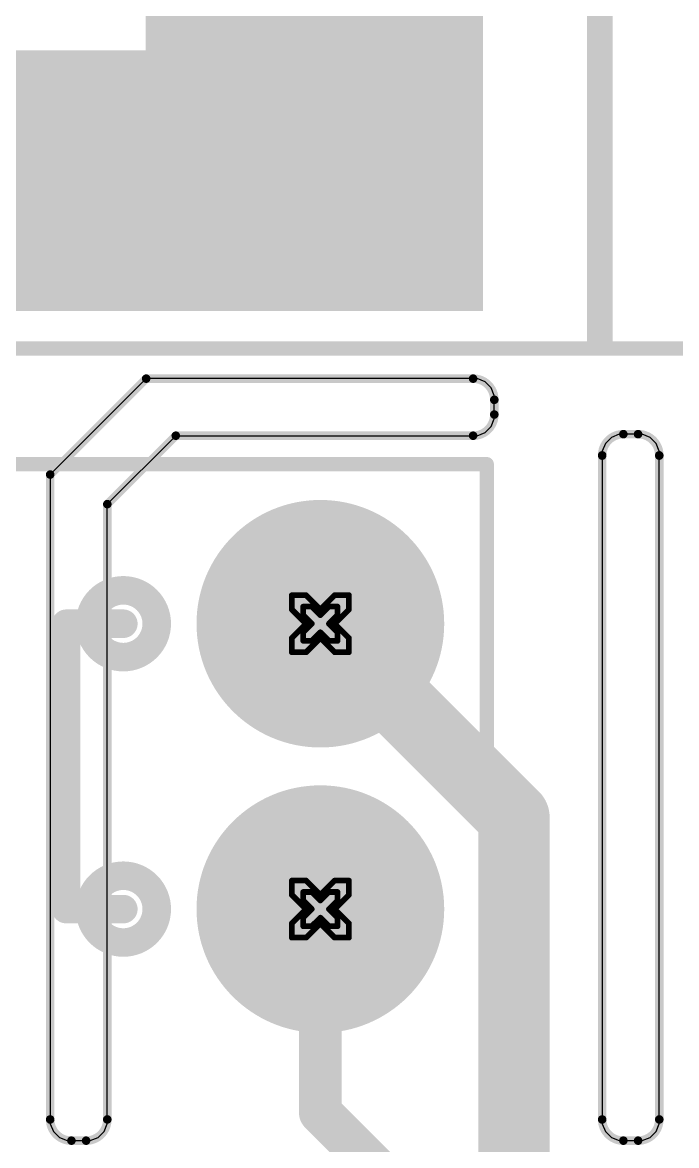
# Model space of a CAD drawing. Header units: inches. Extents: x -21 to 276, y -5 to 220.
# Drawn here: x 30.71 to 36.52, y 76.16 to 86.15 of the extents above; entities that cross this region are included whole.
import ezdxf

# ---------------------------------------------------------------- set-up
doc = ezdxf.new("R2010")
doc.units = ezdxf.units.IN
for name, color, linetype in [('Board_Outline', 216, 'Continuous'), ('Bottom Layer', 5, 'Continuous'), ('Bottom Solder', 6, 'Continuous'), ('Drill Drawing', 1, 'Continuous'), ('Ground', 16, 'Continuous'), ('Multi-Layer', 9, 'Continuous'), ('Pad Holes', 156, 'Continuous'), ('Power + Signal', 76, 'Continuous'), ('Top Layer', 1, 'Continuous'), ('Top Overlay', 2, 'Continuous'), ('Top Solder', 216, 'Continuous')]:
    doc.layers.add(name, color=color, linetype=linetype)

# ---------------------------------------------------------------- blocks, each defined once
blk = doc.blocks.new('J102K1CS35VDC_20_13')
at = {"layer": 'Bottom Layer'}
h = blk.add_hatch(color=5, dxfattribs=at)
edge = h.paths.add_edge_path()
edge.add_arc((3.81, -3.81), 1, 0, 360)
h = blk.add_hatch(color=5, dxfattribs=at)
edge = h.paths.add_edge_path()
edge.add_arc((6.35, -3.81), 1, 0, 360)
at = {"layer": 'Bottom Solder'}
h = blk.add_hatch(color=6, dxfattribs=at)
edge = h.paths.add_edge_path()
edge.add_arc((3.81, -3.81), 1.1016, 0, 360)
h = blk.add_hatch(color=6, dxfattribs=at)
edge = h.paths.add_edge_path()
edge.add_arc((6.35, -3.81), 1.1016, 0, 360)
at = {"layer": 'Ground'}
h = blk.add_hatch(color=16, dxfattribs=at)
edge = h.paths.add_edge_path()
edge.add_arc((3.81, -3.81), 1, 0, 360)
h = blk.add_hatch(color=16, dxfattribs=at)
edge = h.paths.add_edge_path()
edge.add_arc((6.35, -3.81), 1, 0, 360)
at = {"layer": 'Multi-Layer'}
h = blk.add_hatch(color=9, dxfattribs=at)
edge = h.paths.add_edge_path()
edge.add_arc((3.81, -3.81), 1, 0, 360)
h = blk.add_hatch(color=9, dxfattribs=at)
edge = h.paths.add_edge_path()
edge.add_arc((6.35, -3.81), 1, 0, 360)
at = {"layer": 'Pad Holes'}
h = blk.add_hatch(color=7, dxfattribs=at)
edge = h.paths.add_edge_path()
edge.add_arc((3.81, -3.81), 0.51, 0, 360)
h = blk.add_hatch(color=7, dxfattribs=at)
edge = h.paths.add_edge_path()
edge.add_arc((6.35, -3.81), 0.51, 0, 360)
at = {"layer": 'Power + Signal'}
h = blk.add_hatch(color=76, dxfattribs=at)
edge = h.paths.add_edge_path()
edge.add_arc((3.81, -3.81), 1, 0, 360)
h = blk.add_hatch(color=76, dxfattribs=at)
edge = h.paths.add_edge_path()
edge.add_arc((6.35, -3.81), 1, 0, 360)
at = {"layer": 'Top Layer'}
h = blk.add_hatch(color=1, dxfattribs=at)
edge = h.paths.add_edge_path()
edge.add_arc((3.81, -3.81), 1, 0, 360)
h = blk.add_hatch(color=1, dxfattribs=at)
edge = h.paths.add_edge_path()
edge.add_arc((6.35, -3.81), 1, 0, 360)
at = {"layer": 'Top Solder'}
h = blk.add_hatch(color=216, dxfattribs=at)
edge = h.paths.add_edge_path()
edge.add_arc((3.81, -3.81), 1.1016, 0, 360)
h = blk.add_hatch(color=216, dxfattribs=at)
edge = h.paths.add_edge_path()
edge.add_arc((6.35, -3.81), 1.1016, 0, 360)
at = {"layer": 'Top Overlay'}
for points in [[(7.77, 0, 0.127, 0.127, 0), (7.77, -5.29, 0.127, 0.127, 0)], [(3.81, -1.5494, 0.254, 0.254, 0), (6.35, -1.5494, 0.254, 0.254, 0)], [(3.81, -1.5494, 0.254, 0.254, 0), (3.81, -2.0574, 0.254, 0.254, 0)], [(6.35, -1.5494, 0.254, 0.254, 0), (6.35, -2.0574, 0.254, 0.254, 0)], [(-7.77, -5.29, 0.127, 0.127, 0), (7.77, -5.29, 0.127, 0.127, 0)]]:
    blk.add_lwpolyline(points, format="xyseb", dxfattribs=at)
for points in [[(3.7465, -1.5494, 0.127, 0.127, 1), (3.8735, -1.5494, 0.127, 0.127, 1)], [(3.7465, -1.5494, 0.127, 0.127, 1), (3.8735, -1.5494, 0.127, 0.127, 1)], [(6.2865, -1.5494, 0.127, 0.127, 1), (6.4135, -1.5494, 0.127, 0.127, 1)], [(6.2865, -1.5494, 0.127, 0.127, 1), (6.4135, -1.5494, 0.127, 0.127, 1)], [(4.1073, -2.0574, 0.254, 0.254, 1), (3.5127, -2.0574, 0.254, 0.254, 1)], [(6.6473, -2.0574, 0.254, 0.254, 1), (6.0527, -2.0574, 0.254, 0.254, 1)], [(3.4492, -2.0574, 0.127, 0.127, 1), (3.5762, -2.0574, 0.127, 0.127, 1)], [(3.7465, -2.0574, 0.127, 0.127, 1), (3.8735, -2.0574, 0.127, 0.127, 1)], [(4.0438, -2.0574, 0.127, 0.127, 1), (4.1708, -2.0574, 0.127, 0.127, 1)], [(5.9892, -2.0574, 0.127, 0.127, 1), (6.1162, -2.0574, 0.127, 0.127, 1)], [(6.2865, -2.0574, 0.127, 0.127, 1), (6.4135, -2.0574, 0.127, 0.127, 1)], [(6.5838, -2.0574, 0.127, 0.127, 1), (6.7108, -2.0574, 0.127, 0.127, 1)], [(7.7382, -5.29, 0.0635, 0.0635, 1), (7.8017, -5.29, 0.0635, 0.0635, 1)], [(7.7382, -5.29, 0.0635, 0.0635, 1), (7.8017, -5.29, 0.0635, 0.0635, 1)]]:
    blk.add_lwpolyline(points, format="xyseb", close=True, dxfattribs=at)
blk = doc.blocks.new('DB128L_5_08_3P_BK_S_137')
at = {"layer": 'Top Overlay'}
for points in [[(7.6708, 5.1308, 0.127, 0.127, 0), (-7.6708, 5.1308, 0.127, 0.127, 0)], [(7.6708, 5.1308, 0.127, 0.127, 0), (7.6708, -5.08, 0.127, 0.127, 0)]]:
    blk.add_lwpolyline(points, format="xyseb", dxfattribs=at)
blk.add_lwpolyline([(7.6391, 5.1308, 0.0635, 0.0635, 1), (7.7025, 5.1308, 0.0635, 0.0635, 1)], format="xyseb", close=True, dxfattribs=at)
blk.add_lwpolyline([(7.6391, 5.1308, 0.0635, 0.0635, 1), (7.7025, 5.1308, 0.0635, 0.0635, 1)], format="xyseb", close=True, dxfattribs=at)
blk = doc.blocks.new('DB128L_5_08_3P_BK_S_140')
at = {"layer": 'Top Overlay'}
for points in [[(-7.6708, 5.1308, 0.127, 0.127, 0), (-7.6708, -5.08, 0.127, 0.127, 0)], [(7.6708, 5.1308, 0.127, 0.127, 0), (-7.6708, 5.1308, 0.127, 0.127, 0)]]:
    blk.add_lwpolyline(points, format="xyseb", dxfattribs=at)
blk.add_lwpolyline([(-7.7025, 5.1308, 0.0635, 0.0635, 1), (-7.6391, 5.1308, 0.0635, 0.0635, 1)], format="xyseb", close=True, dxfattribs=at)
blk.add_lwpolyline([(-7.7025, 5.1308, 0.0635, 0.0635, 1), (-7.6391, 5.1308, 0.0635, 0.0635, 1)], format="xyseb", close=True, dxfattribs=at)

msp = doc.modelspace()

# ---------------------------------------------------------------- hatches: boundary and pattern name
at = {"layer": 'Top Layer'}
for points in [[(31.8016, 83.5822), (34.8016, 83.5822), (34.8016, 89.8812), (31.8016, 89.8812)], [(24.7718, 83.5822), (34.7715, 83.5822), (34.7715, 85.9028), (24.7718, 85.9028)]]:
    msp.add_hatch(color=1, dxfattribs=at).paths.add_polyline_path(points)

# ---------------------------------------------------------------- linework, layer by layer
at = {"layer": 'Board_Outline'}
for points in [[(30.9524, 82.1274, 0.0762, 0.0762, 0), (31.8062, 82.9812, 0.0762, 0.0762, 0)], [(31.8062, 82.9812, 0.0762, 0.0762, 0), (34.7141, 82.9812, 0.0762, 0.0762, 0)], [(34.7141, 82.9812, 0.0762, 0.0762, -0.414214), (34.9027, 82.7926, 0.0762, 0.0762, 0)], [(34.9027, 82.6618, 0.0762, 0.0762, 0), (34.9027, 82.7926, 0.0762, 0.0762, 0)], [(34.9027, 82.6618, 0.0762, 0.0762, -0.414214), (34.7141, 82.4732, 0.0762, 0.0762, 0)], [(31.4604, 81.8641, 0.0762, 0.0762, 0), (32.0695, 82.4732, 0.0762, 0.0762, 0)], [(32.0695, 82.4732, 0.0762, 0.0762, 0), (34.7141, 82.4732, 0.0762, 0.0762, 0)], [(35.862, 82.2984, 0.0762, 0.0762, -0.414214), (36.0506, 82.487, 0.0762, 0.0762, 0)], [(36.0506, 82.487, 0.0762, 0.0762, 0), (36.1814, 82.487, 0.0762, 0.0762, 0)], [(36.1814, 82.487, 0.0762, 0.0762, -0.414214), (36.37, 82.2984, 0.0762, 0.0762, 0)], [(35.862, 76.3876, 0.0762, 0.0762, 0), (35.862, 82.296, 0.0762, 0.0762, 0)], [(36.37, 76.3876, 0.0762, 0.0762, 0), (36.37, 82.296, 0.0762, 0.0762, 0)], [(30.9524, 76.3876, 0.0762, 0.0762, 0), (30.9524, 82.1274, 0.0762, 0.0762, 0)], [(31.4604, 76.3876, 0.0762, 0.0762, 0), (31.4604, 81.8641, 0.0762, 0.0762, 0)], [(31.141, 76.199, 0.0762, 0.0762, -0.414214), (30.9524, 76.3876, 0.0762, 0.0762, 0)], [(31.4604, 76.3876, 0.0762, 0.0762, -0.414214), (31.2718, 76.199, 0.0762, 0.0762, 0)], [(36.0506, 76.199, 0.0762, 0.0762, -0.414214), (35.862, 76.3876, 0.0762, 0.0762, 0)], [(36.37, 76.3876, 0.0762, 0.0762, -0.414214), (36.1814, 76.199, 0.0762, 0.0762, 0)], [(31.141, 76.199, 0.0762, 0.0762, 0), (31.2718, 76.199, 0.0762, 0.0762, 0)], [(36.0506, 76.199, 0.0762, 0.0762, 0), (36.1814, 76.199, 0.0762, 0.0762, 0)]]:
    msp.add_lwpolyline(points, format="xyseb", dxfattribs=at)
for points in [[(31.7871, 82.9812, 0.0381, 0.0381, 1), (31.8252, 82.9812, 0.0381, 0.0381, 1)], [(31.7871, 82.9812, 0.0381, 0.0381, 1), (31.8252, 82.9812, 0.0381, 0.0381, 1)], [(34.695, 82.9812, 0.0381, 0.0381, 1), (34.7331, 82.9812, 0.0381, 0.0381, 1)], [(34.695, 82.9812, 0.0381, 0.0381, 1), (34.7331, 82.9812, 0.0381, 0.0381, 1)], [(34.8836, 82.7926, 0.0381, 0.0381, 1), (34.9217, 82.7926, 0.0381, 0.0381, 1)], [(34.8836, 82.7926, 0.0381, 0.0381, 1), (34.9217, 82.7926, 0.0381, 0.0381, 1)], [(34.8836, 82.6618, 0.0381, 0.0381, 1), (34.9217, 82.6618, 0.0381, 0.0381, 1)], [(34.8836, 82.6618, 0.0381, 0.0381, 1), (34.9217, 82.6618, 0.0381, 0.0381, 1)], [(32.0504, 82.4732, 0.0381, 0.0381, 1), (32.0885, 82.4732, 0.0381, 0.0381, 1)], [(32.0504, 82.4732, 0.0381, 0.0381, 1), (32.0885, 82.4732, 0.0381, 0.0381, 1)], [(34.695, 82.4732, 0.0381, 0.0381, 1), (34.7331, 82.4732, 0.0381, 0.0381, 1)], [(34.695, 82.4732, 0.0381, 0.0381, 1), (34.7331, 82.4732, 0.0381, 0.0381, 1)], [(36.0316, 82.487, 0.0381, 0.0381, 1), (36.0697, 82.487, 0.0381, 0.0381, 1)], [(36.0316, 82.487, 0.0381, 0.0381, 1), (36.0697, 82.487, 0.0381, 0.0381, 1)], [(36.1624, 82.487, 0.0381, 0.0381, 1), (36.2005, 82.487, 0.0381, 0.0381, 1)], [(36.1624, 82.487, 0.0381, 0.0381, 1), (36.2005, 82.487, 0.0381, 0.0381, 1)], [(35.843, 82.2984, 0.0381, 0.0381, 1), (35.8811, 82.2984, 0.0381, 0.0381, 1)], [(35.843, 82.296, 0.0381, 0.0381, 1), (35.8811, 82.296, 0.0381, 0.0381, 1)], [(36.351, 82.2984, 0.0381, 0.0381, 1), (36.3891, 82.2984, 0.0381, 0.0381, 1)], [(36.351, 82.296, 0.0381, 0.0381, 1), (36.3891, 82.296, 0.0381, 0.0381, 1)], [(30.9334, 82.1274, 0.0381, 0.0381, 1), (30.9715, 82.1274, 0.0381, 0.0381, 1)], [(30.9334, 82.1274, 0.0381, 0.0381, 1), (30.9715, 82.1274, 0.0381, 0.0381, 1)], [(31.4414, 81.8641, 0.0381, 0.0381, 1), (31.4795, 81.8641, 0.0381, 0.0381, 1)], [(31.4414, 81.8641, 0.0381, 0.0381, 1), (31.4795, 81.8641, 0.0381, 0.0381, 1)], [(30.9334, 76.3876, 0.0381, 0.0381, 1), (30.9715, 76.3876, 0.0381, 0.0381, 1)], [(30.9334, 76.3876, 0.0381, 0.0381, 1), (30.9715, 76.3876, 0.0381, 0.0381, 1)], [(31.4414, 76.3876, 0.0381, 0.0381, 1), (31.4795, 76.3876, 0.0381, 0.0381, 1)], [(31.4414, 76.3876, 0.0381, 0.0381, 1), (31.4795, 76.3876, 0.0381, 0.0381, 1)], [(35.843, 76.3876, 0.0381, 0.0381, 1), (35.8811, 76.3876, 0.0381, 0.0381, 1)], [(35.843, 76.3876, 0.0381, 0.0381, 1), (35.8811, 76.3876, 0.0381, 0.0381, 1)], [(36.351, 76.3876, 0.0381, 0.0381, 1), (36.3891, 76.3876, 0.0381, 0.0381, 1)], [(36.351, 76.3876, 0.0381, 0.0381, 1), (36.3891, 76.3876, 0.0381, 0.0381, 1)], [(31.122, 76.199, 0.0381, 0.0381, 1), (31.1601, 76.199, 0.0381, 0.0381, 1)], [(31.122, 76.199, 0.0381, 0.0381, 1), (31.1601, 76.199, 0.0381, 0.0381, 1)], [(31.2528, 76.199, 0.0381, 0.0381, 1), (31.2909, 76.199, 0.0381, 0.0381, 1)], [(31.2528, 76.199, 0.0381, 0.0381, 1), (31.2909, 76.199, 0.0381, 0.0381, 1)], [(36.0316, 76.199, 0.0381, 0.0381, 1), (36.0697, 76.199, 0.0381, 0.0381, 1)], [(36.0316, 76.199, 0.0381, 0.0381, 1), (36.0697, 76.199, 0.0381, 0.0381, 1)], [(36.1624, 76.199, 0.0381, 0.0381, 1), (36.2005, 76.199, 0.0381, 0.0381, 1)], [(36.1624, 76.199, 0.0381, 0.0381, 1), (36.2005, 76.199, 0.0381, 0.0381, 1)]]:
    msp.add_lwpolyline(points, format="xyseb", close=True, dxfattribs=at)
at = {"layer": 'Bottom Layer'}
for points in [[(33.3556, 80.7998, 0.635, 0.635, 0), (35.0774, 79.078, 0.635, 0.635, 0)], [(35.0774, 75.7756, 0.635, 0.635, 0), (35.0774, 79.078, 0.635, 0.635, 0)]]:
    msp.add_lwpolyline(points, format="xyseb", dxfattribs=at)
for points in [[(33.1968, 80.7998, 0.3175, 0.3175, 1), (33.5143, 80.7998, 0.3175, 0.3175, 1)], [(34.9186, 79.078, 0.3175, 0.3175, 1), (35.2362, 79.078, 0.3175, 0.3175, 1)], [(34.9186, 79.078, 0.3175, 0.3175, 1), (35.2362, 79.078, 0.3175, 0.3175, 1)]]:
    msp.add_lwpolyline(points, format="xyseb", close=True, dxfattribs=at)
at = {"layer": 'Drill Drawing'}
for points in [[(33.1016, 80.9268, 0.0508, 0.0508, 0), (33.1016, 81.0538, 0.0508, 0.0508, 0)], [(33.1016, 81.0538, 0.0508, 0.0508, 0), (33.2286, 81.0538, 0.0508, 0.0508, 0)], [(33.2286, 81.0538, 0.0508, 0.0508, 0), (33.3556, 80.9268, 0.0508, 0.0508, 0)], [(33.3556, 80.9268, 0.0508, 0.0508, 0), (33.4826, 81.0538, 0.0508, 0.0508, 0)], [(33.4826, 81.0538, 0.0508, 0.0508, 0), (33.6096, 81.0538, 0.0508, 0.0508, 0)], [(33.6096, 80.9268, 0.0508, 0.0508, 0), (33.6096, 81.0538, 0.0508, 0.0508, 0)], [(33.2032, 80.876, 0.0508, 0.0508, 0), (33.2032, 80.9522, 0.0508, 0.0508, 0)], [(33.2032, 80.9522, 0.0508, 0.0508, 0), (33.2794, 80.9522, 0.0508, 0.0508, 0)], [(33.2794, 80.9522, 0.0508, 0.0508, 0), (33.3556, 80.876, 0.0508, 0.0508, 0)], [(33.3556, 80.876, 0.0508, 0.0508, 0), (33.4318, 80.9522, 0.0508, 0.0508, 0)], [(33.4318, 80.9522, 0.0508, 0.0508, 0), (33.508, 80.9522, 0.0508, 0.0508, 0)], [(33.508, 80.876, 0.0508, 0.0508, 0), (33.508, 80.9522, 0.0508, 0.0508, 0)], [(33.1016, 80.9268, 0.0508, 0.0508, 0), (33.2286, 80.7998, 0.0508, 0.0508, 0)], [(33.2032, 80.876, 0.0508, 0.0508, 0), (33.2794, 80.7998, 0.0508, 0.0508, 0)], [(33.4318, 80.7998, 0.0508, 0.0508, 0), (33.508, 80.876, 0.0508, 0.0508, 0)], [(33.4826, 80.7998, 0.0508, 0.0508, 0), (33.6096, 80.9268, 0.0508, 0.0508, 0)], [(33.1016, 80.6728, 0.0508, 0.0508, 0), (33.2286, 80.7998, 0.0508, 0.0508, 0)], [(33.2032, 80.7236, 0.0508, 0.0508, 0), (33.2794, 80.7998, 0.0508, 0.0508, 0)], [(33.4318, 80.7998, 0.0508, 0.0508, 0), (33.508, 80.7236, 0.0508, 0.0508, 0)], [(33.4826, 80.7998, 0.0508, 0.0508, 0), (33.6096, 80.6728, 0.0508, 0.0508, 0)], [(33.1016, 80.5458, 0.0508, 0.0508, 0), (33.1016, 80.6728, 0.0508, 0.0508, 0)], [(33.2032, 80.6474, 0.0508, 0.0508, 0), (33.2032, 80.7236, 0.0508, 0.0508, 0)], [(33.2032, 80.6474, 0.0508, 0.0508, 0), (33.2794, 80.6474, 0.0508, 0.0508, 0)], [(33.2286, 80.5458, 0.0508, 0.0508, 0), (33.3556, 80.6728, 0.0508, 0.0508, 0)], [(33.2794, 80.6474, 0.0508, 0.0508, 0), (33.3556, 80.7236, 0.0508, 0.0508, 0)], [(33.3556, 80.7236, 0.0508, 0.0508, 0), (33.4318, 80.6474, 0.0508, 0.0508, 0)], [(33.3556, 80.6728, 0.0508, 0.0508, 0), (33.4826, 80.5458, 0.0508, 0.0508, 0)], [(33.4318, 80.6474, 0.0508, 0.0508, 0), (33.508, 80.6474, 0.0508, 0.0508, 0)], [(33.508, 80.6474, 0.0508, 0.0508, 0), (33.508, 80.7236, 0.0508, 0.0508, 0)], [(33.6096, 80.5458, 0.0508, 0.0508, 0), (33.6096, 80.6728, 0.0508, 0.0508, 0)], [(33.1016, 80.5458, 0.0508, 0.0508, 0), (33.2286, 80.5458, 0.0508, 0.0508, 0)], [(33.4826, 80.5458, 0.0508, 0.0508, 0), (33.6096, 80.5458, 0.0508, 0.0508, 0)], [(33.1016, 78.3868, 0.0508, 0.0508, 0), (33.1016, 78.5138, 0.0508, 0.0508, 0)], [(33.1016, 78.5138, 0.0508, 0.0508, 0), (33.2286, 78.5138, 0.0508, 0.0508, 0)], [(33.2286, 78.5138, 0.0508, 0.0508, 0), (33.3556, 78.3868, 0.0508, 0.0508, 0)], [(33.3556, 78.3868, 0.0508, 0.0508, 0), (33.4826, 78.5138, 0.0508, 0.0508, 0)], [(33.4826, 78.5138, 0.0508, 0.0508, 0), (33.6096, 78.5138, 0.0508, 0.0508, 0)], [(33.6096, 78.3868, 0.0508, 0.0508, 0), (33.6096, 78.5138, 0.0508, 0.0508, 0)], [(33.1016, 78.3868, 0.0508, 0.0508, 0), (33.2286, 78.2598, 0.0508, 0.0508, 0)], [(33.2032, 78.336, 0.0508, 0.0508, 0), (33.2032, 78.4122, 0.0508, 0.0508, 0)], [(33.2032, 78.4122, 0.0508, 0.0508, 0), (33.2794, 78.4122, 0.0508, 0.0508, 0)], [(33.2794, 78.4122, 0.0508, 0.0508, 0), (33.3556, 78.336, 0.0508, 0.0508, 0)], [(33.3556, 78.336, 0.0508, 0.0508, 0), (33.4318, 78.4122, 0.0508, 0.0508, 0)], [(33.4318, 78.4122, 0.0508, 0.0508, 0), (33.508, 78.4122, 0.0508, 0.0508, 0)], [(33.4826, 78.2598, 0.0508, 0.0508, 0), (33.6096, 78.3868, 0.0508, 0.0508, 0)], [(33.508, 78.336, 0.0508, 0.0508, 0), (33.508, 78.4122, 0.0508, 0.0508, 0)], [(33.1016, 78.1328, 0.0508, 0.0508, 0), (33.2286, 78.2598, 0.0508, 0.0508, 0)], [(33.2032, 78.336, 0.0508, 0.0508, 0), (33.2794, 78.2598, 0.0508, 0.0508, 0)], [(33.2032, 78.1836, 0.0508, 0.0508, 0), (33.2794, 78.2598, 0.0508, 0.0508, 0)], [(33.4318, 78.2598, 0.0508, 0.0508, 0), (33.508, 78.336, 0.0508, 0.0508, 0)], [(33.4318, 78.2598, 0.0508, 0.0508, 0), (33.508, 78.1836, 0.0508, 0.0508, 0)], [(33.4826, 78.2598, 0.0508, 0.0508, 0), (33.6096, 78.1328, 0.0508, 0.0508, 0)], [(33.2032, 78.1074, 0.0508, 0.0508, 0), (33.2032, 78.1836, 0.0508, 0.0508, 0)], [(33.2794, 78.1074, 0.0508, 0.0508, 0), (33.3556, 78.1836, 0.0508, 0.0508, 0)], [(33.3556, 78.1836, 0.0508, 0.0508, 0), (33.4318, 78.1074, 0.0508, 0.0508, 0)], [(33.508, 78.1074, 0.0508, 0.0508, 0), (33.508, 78.1836, 0.0508, 0.0508, 0)], [(33.1016, 78.0058, 0.0508, 0.0508, 0), (33.1016, 78.1328, 0.0508, 0.0508, 0)], [(33.2032, 78.1074, 0.0508, 0.0508, 0), (33.2794, 78.1074, 0.0508, 0.0508, 0)], [(33.2286, 78.0058, 0.0508, 0.0508, 0), (33.3556, 78.1328, 0.0508, 0.0508, 0)], [(33.3556, 78.1328, 0.0508, 0.0508, 0), (33.4826, 78.0058, 0.0508, 0.0508, 0)], [(33.4318, 78.1074, 0.0508, 0.0508, 0), (33.508, 78.1074, 0.0508, 0.0508, 0)], [(33.6096, 78.0058, 0.0508, 0.0508, 0), (33.6096, 78.1328, 0.0508, 0.0508, 0)], [(33.1016, 78.0058, 0.0508, 0.0508, 0), (33.2286, 78.0058, 0.0508, 0.0508, 0)], [(33.4826, 78.0058, 0.0508, 0.0508, 0), (33.6096, 78.0058, 0.0508, 0.0508, 0)]]:
    msp.add_lwpolyline(points, format="xyseb", dxfattribs=at)
for points in [[(33.0889, 81.0538, 0.0254, 0.0254, 1), (33.1143, 81.0538, 0.0254, 0.0254, 1)], [(33.0889, 81.0538, 0.0254, 0.0254, 1), (33.1143, 81.0538, 0.0254, 0.0254, 1)], [(33.2159, 81.0538, 0.0254, 0.0254, 1), (33.2413, 81.0538, 0.0254, 0.0254, 1)], [(33.2159, 81.0538, 0.0254, 0.0254, 1), (33.2413, 81.0538, 0.0254, 0.0254, 1)], [(33.4699, 81.0538, 0.0254, 0.0254, 1), (33.4953, 81.0538, 0.0254, 0.0254, 1)], [(33.4699, 81.0538, 0.0254, 0.0254, 1), (33.4953, 81.0538, 0.0254, 0.0254, 1)], [(33.5969, 81.0538, 0.0254, 0.0254, 1), (33.6223, 81.0538, 0.0254, 0.0254, 1)], [(33.5969, 81.0538, 0.0254, 0.0254, 1), (33.6223, 81.0538, 0.0254, 0.0254, 1)], [(33.1905, 80.9522, 0.0254, 0.0254, 1), (33.2159, 80.9522, 0.0254, 0.0254, 1)], [(33.1905, 80.9522, 0.0254, 0.0254, 1), (33.2159, 80.9522, 0.0254, 0.0254, 1)], [(33.2667, 80.9522, 0.0254, 0.0254, 1), (33.2921, 80.9522, 0.0254, 0.0254, 1)], [(33.2667, 80.9522, 0.0254, 0.0254, 1), (33.2921, 80.9522, 0.0254, 0.0254, 1)], [(33.4191, 80.9522, 0.0254, 0.0254, 1), (33.4445, 80.9522, 0.0254, 0.0254, 1)], [(33.4191, 80.9522, 0.0254, 0.0254, 1), (33.4445, 80.9522, 0.0254, 0.0254, 1)], [(33.4953, 80.9522, 0.0254, 0.0254, 1), (33.5207, 80.9522, 0.0254, 0.0254, 1)], [(33.4953, 80.9522, 0.0254, 0.0254, 1), (33.5207, 80.9522, 0.0254, 0.0254, 1)], [(33.0889, 80.9268, 0.0254, 0.0254, 1), (33.1143, 80.9268, 0.0254, 0.0254, 1)], [(33.0889, 80.9268, 0.0254, 0.0254, 1), (33.1143, 80.9268, 0.0254, 0.0254, 1)], [(33.1905, 80.876, 0.0254, 0.0254, 1), (33.2159, 80.876, 0.0254, 0.0254, 1)], [(33.1905, 80.876, 0.0254, 0.0254, 1), (33.2159, 80.876, 0.0254, 0.0254, 1)], [(33.3429, 80.9268, 0.0254, 0.0254, 1), (33.3683, 80.9268, 0.0254, 0.0254, 1)], [(33.3429, 80.9268, 0.0254, 0.0254, 1), (33.3683, 80.9268, 0.0254, 0.0254, 1)], [(33.3429, 80.876, 0.0254, 0.0254, 1), (33.3683, 80.876, 0.0254, 0.0254, 1)], [(33.3429, 80.876, 0.0254, 0.0254, 1), (33.3683, 80.876, 0.0254, 0.0254, 1)], [(33.4953, 80.876, 0.0254, 0.0254, 1), (33.5207, 80.876, 0.0254, 0.0254, 1)], [(33.4953, 80.876, 0.0254, 0.0254, 1), (33.5207, 80.876, 0.0254, 0.0254, 1)], [(33.5969, 80.9268, 0.0254, 0.0254, 1), (33.6223, 80.9268, 0.0254, 0.0254, 1)], [(33.5969, 80.9268, 0.0254, 0.0254, 1), (33.6223, 80.9268, 0.0254, 0.0254, 1)], [(33.2159, 80.7998, 0.0254, 0.0254, 1), (33.2413, 80.7998, 0.0254, 0.0254, 1)], [(33.2159, 80.7998, 0.0254, 0.0254, 1), (33.2413, 80.7998, 0.0254, 0.0254, 1)], [(33.2667, 80.7998, 0.0254, 0.0254, 1), (33.2921, 80.7998, 0.0254, 0.0254, 1)], [(33.2667, 80.7998, 0.0254, 0.0254, 1), (33.2921, 80.7998, 0.0254, 0.0254, 1)], [(33.4191, 80.7998, 0.0254, 0.0254, 1), (33.4445, 80.7998, 0.0254, 0.0254, 1)], [(33.4191, 80.7998, 0.0254, 0.0254, 1), (33.4445, 80.7998, 0.0254, 0.0254, 1)], [(33.4699, 80.7998, 0.0254, 0.0254, 1), (33.4953, 80.7998, 0.0254, 0.0254, 1)], [(33.4699, 80.7998, 0.0254, 0.0254, 1), (33.4953, 80.7998, 0.0254, 0.0254, 1)], [(33.0889, 80.6728, 0.0254, 0.0254, 1), (33.1143, 80.6728, 0.0254, 0.0254, 1)], [(33.0889, 80.6728, 0.0254, 0.0254, 1), (33.1143, 80.6728, 0.0254, 0.0254, 1)], [(33.1905, 80.7236, 0.0254, 0.0254, 1), (33.2159, 80.7236, 0.0254, 0.0254, 1)], [(33.1905, 80.7236, 0.0254, 0.0254, 1), (33.2159, 80.7236, 0.0254, 0.0254, 1)], [(33.1905, 80.6474, 0.0254, 0.0254, 1), (33.2159, 80.6474, 0.0254, 0.0254, 1)], [(33.1905, 80.6474, 0.0254, 0.0254, 1), (33.2159, 80.6474, 0.0254, 0.0254, 1)], [(33.2667, 80.6474, 0.0254, 0.0254, 1), (33.2921, 80.6474, 0.0254, 0.0254, 1)], [(33.2667, 80.6474, 0.0254, 0.0254, 1), (33.2921, 80.6474, 0.0254, 0.0254, 1)], [(33.3429, 80.7236, 0.0254, 0.0254, 1), (33.3683, 80.7236, 0.0254, 0.0254, 1)], [(33.3429, 80.7236, 0.0254, 0.0254, 1), (33.3683, 80.7236, 0.0254, 0.0254, 1)], [(33.3429, 80.6728, 0.0254, 0.0254, 1), (33.3683, 80.6728, 0.0254, 0.0254, 1)], [(33.3429, 80.6728, 0.0254, 0.0254, 1), (33.3683, 80.6728, 0.0254, 0.0254, 1)], [(33.4191, 80.6474, 0.0254, 0.0254, 1), (33.4445, 80.6474, 0.0254, 0.0254, 1)], [(33.4191, 80.6474, 0.0254, 0.0254, 1), (33.4445, 80.6474, 0.0254, 0.0254, 1)], [(33.4953, 80.7236, 0.0254, 0.0254, 1), (33.5207, 80.7236, 0.0254, 0.0254, 1)], [(33.4953, 80.7236, 0.0254, 0.0254, 1), (33.5207, 80.7236, 0.0254, 0.0254, 1)], [(33.4953, 80.6474, 0.0254, 0.0254, 1), (33.5207, 80.6474, 0.0254, 0.0254, 1)], [(33.4953, 80.6474, 0.0254, 0.0254, 1), (33.5207, 80.6474, 0.0254, 0.0254, 1)], [(33.5969, 80.6728, 0.0254, 0.0254, 1), (33.6223, 80.6728, 0.0254, 0.0254, 1)], [(33.5969, 80.6728, 0.0254, 0.0254, 1), (33.6223, 80.6728, 0.0254, 0.0254, 1)], [(33.0889, 80.5458, 0.0254, 0.0254, 1), (33.1143, 80.5458, 0.0254, 0.0254, 1)], [(33.0889, 80.5458, 0.0254, 0.0254, 1), (33.1143, 80.5458, 0.0254, 0.0254, 1)], [(33.2159, 80.5458, 0.0254, 0.0254, 1), (33.2413, 80.5458, 0.0254, 0.0254, 1)], [(33.2159, 80.5458, 0.0254, 0.0254, 1), (33.2413, 80.5458, 0.0254, 0.0254, 1)], [(33.4699, 80.5458, 0.0254, 0.0254, 1), (33.4953, 80.5458, 0.0254, 0.0254, 1)], [(33.4699, 80.5458, 0.0254, 0.0254, 1), (33.4953, 80.5458, 0.0254, 0.0254, 1)], [(33.5969, 80.5458, 0.0254, 0.0254, 1), (33.6223, 80.5458, 0.0254, 0.0254, 1)], [(33.5969, 80.5458, 0.0254, 0.0254, 1), (33.6223, 80.5458, 0.0254, 0.0254, 1)], [(33.0889, 78.5138, 0.0254, 0.0254, 1), (33.1143, 78.5138, 0.0254, 0.0254, 1)], [(33.0889, 78.5138, 0.0254, 0.0254, 1), (33.1143, 78.5138, 0.0254, 0.0254, 1)], [(33.2159, 78.5138, 0.0254, 0.0254, 1), (33.2413, 78.5138, 0.0254, 0.0254, 1)], [(33.2159, 78.5138, 0.0254, 0.0254, 1), (33.2413, 78.5138, 0.0254, 0.0254, 1)], [(33.4699, 78.5138, 0.0254, 0.0254, 1), (33.4953, 78.5138, 0.0254, 0.0254, 1)], [(33.4699, 78.5138, 0.0254, 0.0254, 1), (33.4953, 78.5138, 0.0254, 0.0254, 1)], [(33.5969, 78.5138, 0.0254, 0.0254, 1), (33.6223, 78.5138, 0.0254, 0.0254, 1)], [(33.5969, 78.5138, 0.0254, 0.0254, 1), (33.6223, 78.5138, 0.0254, 0.0254, 1)], [(33.0889, 78.3868, 0.0254, 0.0254, 1), (33.1143, 78.3868, 0.0254, 0.0254, 1)], [(33.0889, 78.3868, 0.0254, 0.0254, 1), (33.1143, 78.3868, 0.0254, 0.0254, 1)], [(33.1905, 78.4122, 0.0254, 0.0254, 1), (33.2159, 78.4122, 0.0254, 0.0254, 1)], [(33.1905, 78.4122, 0.0254, 0.0254, 1), (33.2159, 78.4122, 0.0254, 0.0254, 1)], [(33.2667, 78.4122, 0.0254, 0.0254, 1), (33.2921, 78.4122, 0.0254, 0.0254, 1)], [(33.2667, 78.4122, 0.0254, 0.0254, 1), (33.2921, 78.4122, 0.0254, 0.0254, 1)], [(33.3429, 78.3868, 0.0254, 0.0254, 1), (33.3683, 78.3868, 0.0254, 0.0254, 1)], [(33.3429, 78.3868, 0.0254, 0.0254, 1), (33.3683, 78.3868, 0.0254, 0.0254, 1)], [(33.4191, 78.4122, 0.0254, 0.0254, 1), (33.4445, 78.4122, 0.0254, 0.0254, 1)], [(33.4191, 78.4122, 0.0254, 0.0254, 1), (33.4445, 78.4122, 0.0254, 0.0254, 1)], [(33.4953, 78.4122, 0.0254, 0.0254, 1), (33.5207, 78.4122, 0.0254, 0.0254, 1)], [(33.4953, 78.4122, 0.0254, 0.0254, 1), (33.5207, 78.4122, 0.0254, 0.0254, 1)], [(33.5969, 78.3868, 0.0254, 0.0254, 1), (33.6223, 78.3868, 0.0254, 0.0254, 1)], [(33.5969, 78.3868, 0.0254, 0.0254, 1), (33.6223, 78.3868, 0.0254, 0.0254, 1)], [(33.1905, 78.336, 0.0254, 0.0254, 1), (33.2159, 78.336, 0.0254, 0.0254, 1)], [(33.1905, 78.336, 0.0254, 0.0254, 1), (33.2159, 78.336, 0.0254, 0.0254, 1)], [(33.2159, 78.2598, 0.0254, 0.0254, 1), (33.2413, 78.2598, 0.0254, 0.0254, 1)], [(33.2159, 78.2598, 0.0254, 0.0254, 1), (33.2413, 78.2598, 0.0254, 0.0254, 1)], [(33.2667, 78.2598, 0.0254, 0.0254, 1), (33.2921, 78.2598, 0.0254, 0.0254, 1)], [(33.2667, 78.2598, 0.0254, 0.0254, 1), (33.2921, 78.2598, 0.0254, 0.0254, 1)], [(33.3429, 78.336, 0.0254, 0.0254, 1), (33.3683, 78.336, 0.0254, 0.0254, 1)], [(33.3429, 78.336, 0.0254, 0.0254, 1), (33.3683, 78.336, 0.0254, 0.0254, 1)], [(33.4191, 78.2598, 0.0254, 0.0254, 1), (33.4445, 78.2598, 0.0254, 0.0254, 1)], [(33.4191, 78.2598, 0.0254, 0.0254, 1), (33.4445, 78.2598, 0.0254, 0.0254, 1)], [(33.4699, 78.2598, 0.0254, 0.0254, 1), (33.4953, 78.2598, 0.0254, 0.0254, 1)], [(33.4699, 78.2598, 0.0254, 0.0254, 1), (33.4953, 78.2598, 0.0254, 0.0254, 1)], [(33.4953, 78.336, 0.0254, 0.0254, 1), (33.5207, 78.336, 0.0254, 0.0254, 1)], [(33.4953, 78.336, 0.0254, 0.0254, 1), (33.5207, 78.336, 0.0254, 0.0254, 1)], [(33.1905, 78.1836, 0.0254, 0.0254, 1), (33.2159, 78.1836, 0.0254, 0.0254, 1)], [(33.1905, 78.1836, 0.0254, 0.0254, 1), (33.2159, 78.1836, 0.0254, 0.0254, 1)], [(33.3429, 78.1836, 0.0254, 0.0254, 1), (33.3683, 78.1836, 0.0254, 0.0254, 1)], [(33.3429, 78.1836, 0.0254, 0.0254, 1), (33.3683, 78.1836, 0.0254, 0.0254, 1)], [(33.4953, 78.1836, 0.0254, 0.0254, 1), (33.5207, 78.1836, 0.0254, 0.0254, 1)], [(33.4953, 78.1836, 0.0254, 0.0254, 1), (33.5207, 78.1836, 0.0254, 0.0254, 1)], [(33.0889, 78.1328, 0.0254, 0.0254, 1), (33.1143, 78.1328, 0.0254, 0.0254, 1)], [(33.0889, 78.1328, 0.0254, 0.0254, 1), (33.1143, 78.1328, 0.0254, 0.0254, 1)], [(33.1905, 78.1074, 0.0254, 0.0254, 1), (33.2159, 78.1074, 0.0254, 0.0254, 1)], [(33.1905, 78.1074, 0.0254, 0.0254, 1), (33.2159, 78.1074, 0.0254, 0.0254, 1)], [(33.2667, 78.1074, 0.0254, 0.0254, 1), (33.2921, 78.1074, 0.0254, 0.0254, 1)], [(33.2667, 78.1074, 0.0254, 0.0254, 1), (33.2921, 78.1074, 0.0254, 0.0254, 1)], [(33.3429, 78.1328, 0.0254, 0.0254, 1), (33.3683, 78.1328, 0.0254, 0.0254, 1)], [(33.3429, 78.1328, 0.0254, 0.0254, 1), (33.3683, 78.1328, 0.0254, 0.0254, 1)], [(33.4191, 78.1074, 0.0254, 0.0254, 1), (33.4445, 78.1074, 0.0254, 0.0254, 1)], [(33.4191, 78.1074, 0.0254, 0.0254, 1), (33.4445, 78.1074, 0.0254, 0.0254, 1)], [(33.4953, 78.1074, 0.0254, 0.0254, 1), (33.5207, 78.1074, 0.0254, 0.0254, 1)], [(33.4953, 78.1074, 0.0254, 0.0254, 1), (33.5207, 78.1074, 0.0254, 0.0254, 1)], [(33.5969, 78.1328, 0.0254, 0.0254, 1), (33.6223, 78.1328, 0.0254, 0.0254, 1)], [(33.5969, 78.1328, 0.0254, 0.0254, 1), (33.6223, 78.1328, 0.0254, 0.0254, 1)], [(33.0889, 78.0058, 0.0254, 0.0254, 1), (33.1143, 78.0058, 0.0254, 0.0254, 1)], [(33.0889, 78.0058, 0.0254, 0.0254, 1), (33.1143, 78.0058, 0.0254, 0.0254, 1)], [(33.2159, 78.0058, 0.0254, 0.0254, 1), (33.2413, 78.0058, 0.0254, 0.0254, 1)], [(33.2159, 78.0058, 0.0254, 0.0254, 1), (33.2413, 78.0058, 0.0254, 0.0254, 1)], [(33.4699, 78.0058, 0.0254, 0.0254, 1), (33.4953, 78.0058, 0.0254, 0.0254, 1)], [(33.4699, 78.0058, 0.0254, 0.0254, 1), (33.4953, 78.0058, 0.0254, 0.0254, 1)], [(33.5969, 78.0058, 0.0254, 0.0254, 1), (33.6223, 78.0058, 0.0254, 0.0254, 1)], [(33.5969, 78.0058, 0.0254, 0.0254, 1), (33.6223, 78.0058, 0.0254, 0.0254, 1)]]:
    msp.add_lwpolyline(points, format="xyseb", close=True, dxfattribs=at)
at = {"layer": 'Multi-Layer'}
for p, q in [((31.8062, 82.9812), (30.9524, 82.1274)), ((34.7141, 82.9812), (31.8062, 82.9812)), ((34.7516, 82.9812), (34.7141, 82.9812)), ((34.7141, 82.9812), (34.7141, 82.9812)), ((34.8209, 82.9525), (34.7516, 82.9812)), ((34.8739, 82.8994), (34.8209, 82.9525)), ((34.9027, 82.8301), (34.8739, 82.8994)), ((34.9027, 82.7926), (34.9027, 82.8301)), ((34.9027, 82.6618), (34.9027, 82.7926)), ((34.8739, 82.555), (34.9027, 82.6243)), ((34.9027, 82.6243), (34.9027, 82.6618)), ((34.9027, 82.6618), (34.9027, 82.6618)), ((31.4604, 81.8641), (32.0695, 82.4732)), ((32.0695, 82.4732), (34.7141, 82.4732)), ((34.7141, 82.4732), (34.7516, 82.4732)), ((34.7516, 82.4732), (34.8209, 82.5019)), ((34.8209, 82.5019), (34.8739, 82.555)), ((36.0131, 82.487), (35.9438, 82.4583)), ((36.0506, 82.487), (36.0131, 82.487)), ((36.1814, 82.487), (36.0506, 82.487)), ((36.2189, 82.487), (36.1814, 82.487)), ((36.1814, 82.487), (36.1814, 82.487)), ((36.2883, 82.4583), (36.2189, 82.487)), ((35.8907, 82.4052), (35.862, 82.3359)), ((35.9438, 82.4583), (35.8907, 82.4052)), ((36.3413, 82.4052), (36.2883, 82.4583)), ((36.37, 82.3359), (36.3413, 82.4052)), ((35.862, 82.3359), (35.862, 82.2984)), ((35.862, 82.2984), (35.862, 76.3876)), ((35.862, 82.2984), (35.862, 82.2984)), ((36.37, 82.2984), (36.37, 82.3359)), ((36.37, 76.3876), (36.37, 82.2984)), ((30.9524, 82.1274), (30.9524, 76.3876)), ((31.4604, 76.3876), (31.4604, 81.8641)), ((30.9524, 76.3876), (30.9524, 76.3501)), ((31.4604, 76.3501), (31.4604, 76.3876)), ((31.4604, 76.3876), (31.4604, 76.3876)), ((35.862, 76.3876), (35.862, 76.3501)), ((36.37, 76.3501), (36.37, 76.3876)), ((36.37, 76.3876), (36.37, 76.3876)), ((30.9524, 76.3501), (30.9811, 76.2807)), ((30.9811, 76.2807), (31.0342, 76.2277)), ((31.3786, 76.2277), (31.4317, 76.2807)), ((31.4317, 76.2807), (31.4604, 76.3501)), ((35.862, 76.3501), (35.8907, 76.2807)), ((35.8907, 76.2807), (35.9438, 76.2277)), ((36.2883, 76.2277), (36.3413, 76.2807)), ((36.3413, 76.2807), (36.37, 76.3501)), ((31.0342, 76.2277), (31.1035, 76.199)), ((31.1035, 76.199), (31.141, 76.199)), ((31.141, 76.199), (31.141, 76.199)), ((31.141, 76.199), (31.2718, 76.199)), ((31.2718, 76.199), (31.3093, 76.199)), ((31.3093, 76.199), (31.3786, 76.2277)), ((35.9438, 76.2277), (36.0131, 76.199)), ((36.0131, 76.199), (36.0506, 76.199)), ((36.0506, 76.199), (36.0506, 76.199)), ((36.0506, 76.199), (36.1814, 76.199)), ((36.1814, 76.199), (36.2189, 76.199)), ((36.2189, 76.199), (36.2883, 76.2277))]:
    msp.add_line(p, q, dxfattribs=at)
at = {"layer": 'Top Layer'}
for points in [[(33.3556, 76.449, 0.381, 0.381, 0), (33.3556, 78.2598, 0.381, 0.381, 0)], [(33.3556, 76.449, 0.381, 0.381, 0), (37.4144, 72.3901, 0.381, 0.381, 0)]]:
    msp.add_lwpolyline(points, format="xyseb", dxfattribs=at)
for points in [[(33.2603, 78.2598, 0.1905, 0.1905, 1), (33.4508, 78.2598, 0.1905, 0.1905, 1)], [(33.2603, 76.449, 0.1905, 0.1905, 1), (33.4508, 76.449, 0.1905, 0.1905, 1)], [(33.2603, 76.449, 0.1905, 0.1905, 1), (33.4508, 76.449, 0.1905, 0.1905, 1)]]:
    msp.add_lwpolyline(points, format="xyseb", close=True, dxfattribs=at)

# ---------------------------------------------------------------- block references
for name, p, rotation in [('DB128L_5_08_3P_BK_S_140', (28.2216, 88.3812), 180), ('DB128L_5_08_3P_BK_S_137', (43.4616, 88.3812), 180), ('J102K1CS35VDC_20_13', (29.5456, 74.4498), 90)]:
    msp.add_blockref(name, p, dxfattribs=dict(rotation=rotation))

doc.saveas('drawing.dxf')
